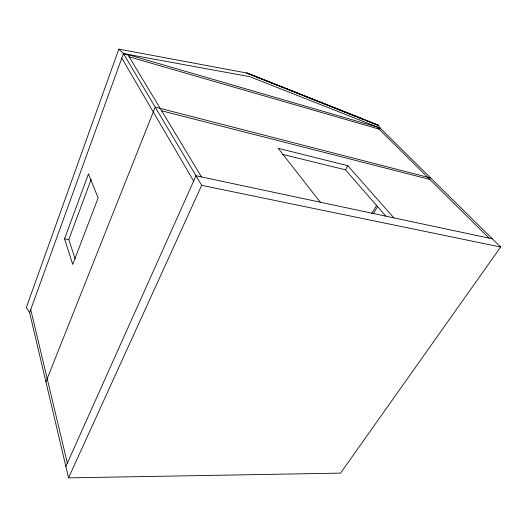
<?xml version="1.0" encoding="UTF-8"?>
<svg xmlns="http://www.w3.org/2000/svg" width="527" height="527" viewBox="0 0 527 527"><rect width="100%" height="100%" fill="white"/><g stroke="black" fill="none" stroke-linecap="round" stroke-linejoin="round"><path stroke-width="0.79" d="M118.825 49.123L26.35 307.491L29.611 312.682L68.556 477.877L340.547 473.121L500.65 247.018L380.224 128.153L378.208 125.116L246.794 73.016L118.825 49.123L123.43 53.583L201.689 185.339L500.65 247.018M29.611 312.682L123.43 53.583L249.897 76.705L380.224 128.153L377.2 127.277M64.544 238.869L88.477 173.91L98.127 197.954L72.726 264.409L64.544 238.869L68.813 239.508L75.124 258.816M68.813 239.508L91.164 179.404M45.921 381.871L155.228 107.113L430.763 178.04M65.862 466.448L196.011 175.774L492.343 238.823M68.556 477.877L201.689 185.339M385.817 216.07L345.448 169.813L347.748 165.676L278.21 148.318L320.297 202.216M371.667 213.639L376.706 205.148M373.36 213.646L377.549 206.597M282.386 154.332L345.448 169.813M161.664 110.815L429.821 179.43M129.122 56.817L379.045 129.102M123.43 53.583L127.969 54.9M378.208 125.116L246.794 73.016L360.534 118.041M246.794 73.016L349.737 114.188M351.259 114.8L355.073 116.329M358.123 117.547L364.223 119.985M365.745 120.597L369.559 122.119M371.087 122.732L374.895 124.253M376.423 124.866L378.709 125.782M489.03 238.118L376.871 126.948L127.765 54.558L201.518 176.947M347.748 165.676L393.873 217.868M121.796 58.095L193.633 181.084M30.731 309.593L67.344 463.141"/></g></svg>
